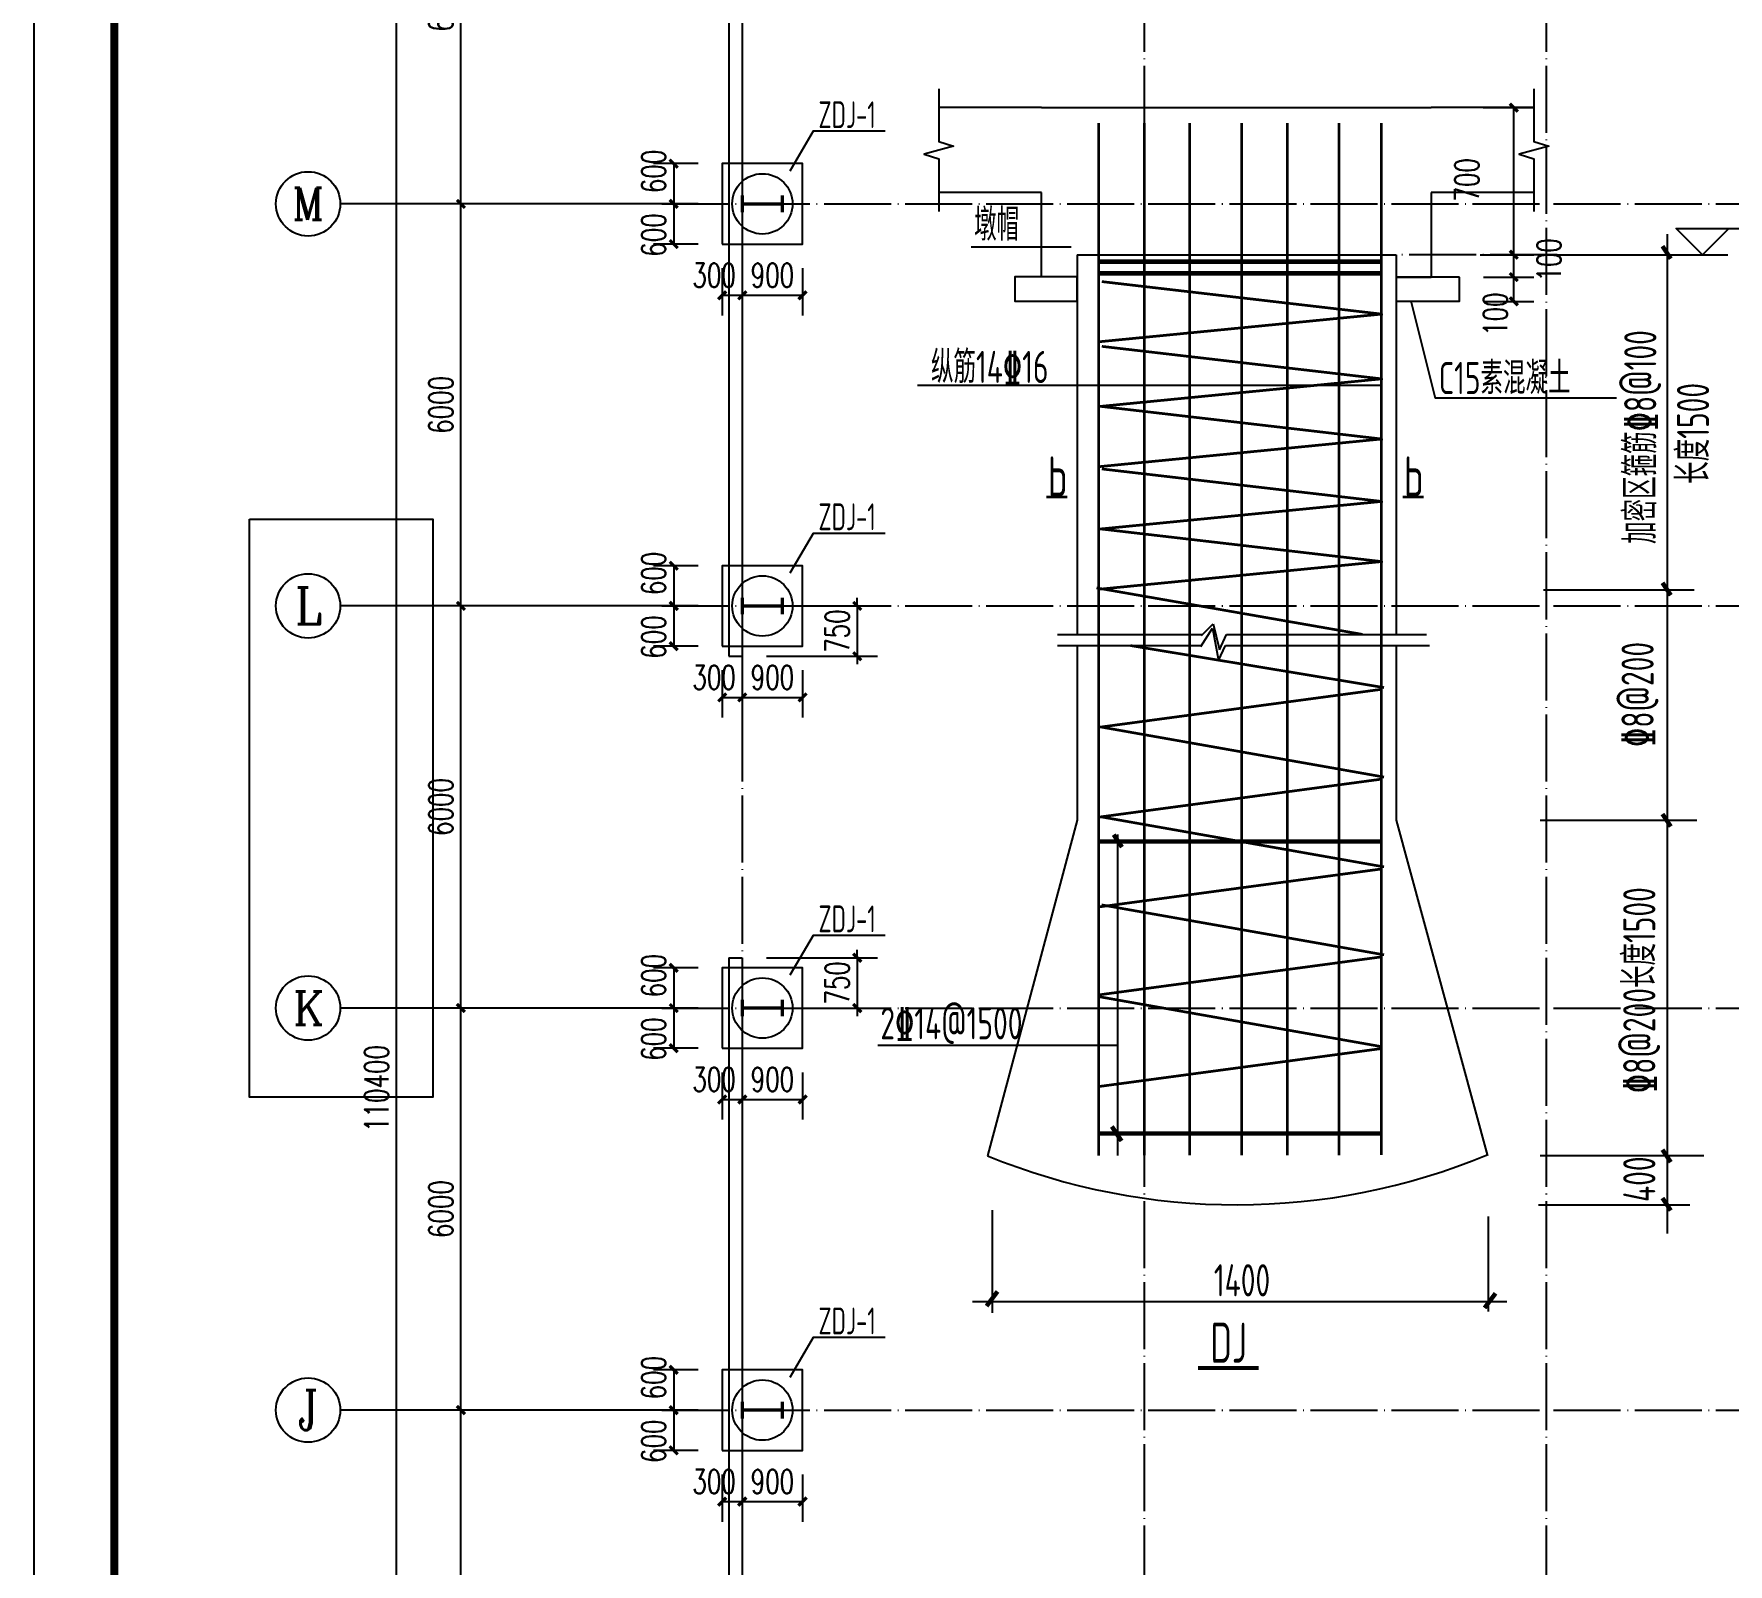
# Model space of a CAD drawing. Extents: x 14207793 to 14719554, y -1675802 to -1228715.
# Drawn here: x 14207793 to 14233080, y -1393513 to -1370679 of the extents above; entities that cross this region are included whole.
import ezdxf
from ezdxf.enums import TextEntityAlignment as Align

# ---------------------------------------------------------------- set-up
doc = ezdxf.new("R2010")
doc.units = 0
doc.header["$LTSCALE"] = 500
doc.header["$MEASUREMENT"] = 0
doc.linetypes.add('DOTE', pattern=[2.42, 2, -0.2, 0.02, -0.2])
doc.linetypes.add('HIDDEN', pattern=[0.375, 0.25, -0.125])
doc.layers.get('0').update_dxf_attribs({"linetype": 'CONTINUOUS'})
doc.layers.get('DEFPOINTS').update_dxf_attribs({"color": 140, "linetype": 'CONTINUOUS'})
for name, color, linetype in [('AXIS', 3, 'CONTINUOUS'), ('AXIS_TEXT', 7, 'CONTINUOUS'), ('DIM1', 3, 'CONTINUOUS'), ('DOTE', 8, 'DOTE'), ('PUB_TEXT', 6, 'CONTINUOUS'), ('PUB_TITLE', 4, 'CONTINUOUS'), ('SYMB', 7, 'CONTINUOUS'), ('TEXT', 7, 'CONTINUOUS'), ('THIN', 7, 'CONTINUOUS'), ('WALL', 3, 'CONTINUOUS'), ('WM', 5, 'CONTINUOUS'), ('水平标注', 2, 'CONTINUOUS')]:
    doc.layers.add(name, color=color, linetype=linetype)
doc.styles.add('_TCH_AXIS', font='COMPLEX', dxfattribs={"bigfont": 'GBCBIG'})
doc.styles.add('_TCH_DIM_T3', font='SIMPLEX', dxfattribs={"width": 0.705882, "bigfont": 'GBCBIG'})
doc.styles.add('COMPLEX', font='COMPLEX')
doc.styles.add('TSSD_Norm', font='tssdeng.shx', dxfattribs={"width": 0.7, "bigfont": 'hztxt.shx'})
doc.styles.add('TSSD_REIN', font='Tssdeng.shx', dxfattribs={"width": 0.65, "bigfont": 'hztxt.shx'})
doc.dimstyles.new('_TCH_ARCH&&120', dxfattribs={"dimtxt": 357, "dimasz": 120, "dimexe": 300, "dimexo": 360, "dimgap": 120, "dimtad": 1, "dimdec": 0, "dimzin": 0, "dimdsep": 46, "dimtxsty": '_TCH_DIM_T3', "dimblk": 'ARCHTICK', "dimcen": 0.09, "dimclrt": 7, "dimazin": 2, "dimtfac": 1, "dimtdec": 0, "dimtix": 1, "dimtmove": 2, "dimatfit": 3, "dimfxl": 0, "dimtolj": 1, "dimtzin": 0, "dimarcsym": 0})

# ---------------------------------------------------------------- blocks, each defined once
blk = doc.blocks.new('_ArchTick')
at = {"color": 0, "linetype": 'ByBlock', "const_width": 0.4}
blk.add_lwpolyline([(-0.5, -0.5), (0.5, 0.5)], dxfattribs=at)
blk = doc.blocks.new('*D108')
at = {"layer": 'AXIS', "color": 0, "lineweight": -2}
for p, q in [((14216806, -1391215), (14213866, -1391215)), ((14214166, -1397215), (14214166, -1391215)), ((14216806, -1397215), (14213866, -1397215))]:
    blk.add_line(p, q, dxfattribs=at)
at = {"layer": 'DEFPOINTS', "color": 0}
for p in [(14214166, -1391215), (14217166, -1391215), (14217166, -1397215)]:
    blk.add_point(p, dxfattribs=at)
at = {"layer": 'AXIS', "color": 0, "lineweight": -2, "xscale": 120, "yscale": 120, "zscale": 120}
for p, rotation in [((14214166, -1391215), 90), ((14214166, -1397215), 270)]:
    blk.add_blockref('_ArchTick', p, dxfattribs=dict(at, rotation=rotation))
at = {"layer": 'AXIS', "color": 7, "insert": (14213868, -1394215), "char_height": 357, "attachment_point": 5, "rotation": 90, "style": '_TCH_DIM_T3'}
blk.add_mtext('\\A1;6000', dxfattribs=at)
blk = doc.blocks.new('*D109')
at = {"layer": 'AXIS', "color": 0, "lineweight": -2}
for p, q in [((14216806, -1385215), (14213866, -1385215)), ((14214166, -1391215), (14214166, -1385215)), ((14216806, -1391215), (14213866, -1391215))]:
    blk.add_line(p, q, dxfattribs=at)
at = {"layer": 'DEFPOINTS', "color": 0}
for p in [(14214166, -1385215), (14217166, -1385215), (14217166, -1391215)]:
    blk.add_point(p, dxfattribs=at)
at = {"layer": 'AXIS', "color": 0, "lineweight": -2, "xscale": 120, "yscale": 120, "zscale": 120}
for p, rotation in [((14214166, -1385215), 90), ((14214166, -1391215), 270)]:
    blk.add_blockref('_ArchTick', p, dxfattribs=dict(at, rotation=rotation))
at = {"layer": 'AXIS', "color": 7, "insert": (14213868, -1388215), "char_height": 357, "attachment_point": 5, "rotation": 90, "style": '_TCH_DIM_T3'}
blk.add_mtext('\\A1;6000', dxfattribs=at)
blk = doc.blocks.new('*D110')
at = {"layer": 'AXIS', "color": 0, "lineweight": -2}
for p, q in [((14216806, -1379215), (14213866, -1379215)), ((14214166, -1385215), (14214166, -1379215)), ((14216806, -1385215), (14213866, -1385215))]:
    blk.add_line(p, q, dxfattribs=at)
at = {"layer": 'DEFPOINTS', "color": 0}
for p in [(14214166, -1379215), (14217166, -1379215), (14217166, -1385215)]:
    blk.add_point(p, dxfattribs=at)
at = {"layer": 'AXIS', "color": 0, "lineweight": -2, "xscale": 120, "yscale": 120, "zscale": 120}
for p, rotation in [((14214166, -1379215), 90), ((14214166, -1385215), 270)]:
    blk.add_blockref('_ArchTick', p, dxfattribs=dict(at, rotation=rotation))
at = {"layer": 'AXIS', "color": 7, "insert": (14213868, -1382215), "char_height": 357, "attachment_point": 5, "rotation": 90, "style": '_TCH_DIM_T3'}
blk.add_mtext('\\A1;6000', dxfattribs=at)
blk = doc.blocks.new('*D111')
at = {"layer": 'AXIS', "color": 0, "lineweight": -2}
for p, q in [((14216806, -1373215), (14213866, -1373215)), ((14214166, -1379215), (14214166, -1373215)), ((14216806, -1379215), (14213866, -1379215))]:
    blk.add_line(p, q, dxfattribs=at)
at = {"layer": 'DEFPOINTS', "color": 0}
for p in [(14214166, -1373215), (14217166, -1373215), (14217166, -1379215)]:
    blk.add_point(p, dxfattribs=at)
at = {"layer": 'AXIS', "color": 0, "lineweight": -2, "xscale": 120, "yscale": 120, "zscale": 120}
for p, rotation in [((14214166, -1373215), 90), ((14214166, -1379215), 270)]:
    blk.add_blockref('_ArchTick', p, dxfattribs=dict(at, rotation=rotation))
at = {"layer": 'AXIS', "color": 7, "insert": (14213868, -1376215), "char_height": 357, "attachment_point": 5, "rotation": 90, "style": '_TCH_DIM_T3'}
blk.add_mtext('\\A1;6000', dxfattribs=at)
blk = doc.blocks.new('*D112')
at = {"layer": 'AXIS', "color": 0, "lineweight": -2}
for p, q in [((14216806, -1367215), (14213866, -1367215)), ((14214166, -1373215), (14214166, -1367215)), ((14216806, -1373215), (14213866, -1373215))]:
    blk.add_line(p, q, dxfattribs=at)
at = {"layer": 'DEFPOINTS', "color": 0}
for p in [(14214166, -1367215), (14217166, -1367215), (14217166, -1373215)]:
    blk.add_point(p, dxfattribs=at)
at = {"layer": 'AXIS', "color": 0, "lineweight": -2, "xscale": 120, "yscale": 120, "zscale": 120}
for p, rotation in [((14214166, -1367215), 90), ((14214166, -1373215), 270)]:
    blk.add_blockref('_ArchTick', p, dxfattribs=dict(at, rotation=rotation))
at = {"layer": 'AXIS', "color": 7, "insert": (14213868, -1370215), "char_height": 357, "attachment_point": 5, "rotation": 90, "style": '_TCH_DIM_T3'}
blk.add_mtext('\\A1;6000', dxfattribs=at)
blk = doc.blocks.new('*D119')
at = {"layer": 'AXIS', "color": 0, "lineweight": -2}
for p, q in [((14216806, -1331215), (14212906, -1331215)), ((14213206, -1441615), (14213206, -1331215)), ((14216806, -1441615), (14212906, -1441615))]:
    blk.add_line(p, q, dxfattribs=at)
at = {"layer": 'DEFPOINTS', "color": 0}
for p in [(14213206, -1331215), (14217166, -1331215), (14217166, -1441615)]:
    blk.add_point(p, dxfattribs=at)
at = {"layer": 'AXIS', "color": 0, "lineweight": -2, "xscale": 120, "yscale": 120, "zscale": 120}
for p, rotation in [((14213206, -1331215), 90), ((14213206, -1441615), 270)]:
    blk.add_blockref('_ArchTick', p, dxfattribs=dict(at, rotation=rotation))
at = {"layer": 'AXIS', "color": 7, "insert": (14212908, -1386415), "char_height": 357, "attachment_point": 5, "rotation": 90, "style": '_TCH_DIM_T3'}
blk.add_mtext('\\A1;110400', dxfattribs=at)
blk = doc.blocks.new('_AXISO')
blk.add_circle((0, 0), 0.5)
at = {"layer": 'AXIS_TEXT', "style": 'COMPLEX', "width": 1.041667}
blk.add_attdef('A', text='', height=0.56, dxfattribs=at).set_placement((-0.25, -0.28), (0.25, -0.28), align=Align.FIT)
blk = doc.blocks.new('A$C3FC647B0')
at = {"color": 6, "const_width": 50}
for points in [[(0, 125), (0, -125)], [(0, 0), (600, 0)], [(600, 125), (600, -125)]]:
    blk.add_lwpolyline(points, dxfattribs=at)
blk = doc.blocks.new('*D1472')
at = {"layer": 'AXIS', "color": 0, "lineweight": -2}
for p, q in [((14229429, -1373974), (14230181, -1373974)), ((14229881, -1374308), (14229881, -1373974)), ((14229429, -1374308), (14230181, -1374308))]:
    blk.add_line(p, q, dxfattribs=at)
at = {"layer": 'DEFPOINTS', "color": 0}
for p in [(14229069, -1373974), (14229881, -1373974), (14229069, -1374308)]:
    blk.add_point(p, dxfattribs=at)
at = {"layer": 'AXIS', "color": 0, "lineweight": -2, "xscale": 120, "yscale": 120, "zscale": 120}
for p, rotation in [((14229881, -1373974), 90), ((14229881, -1374308), 270)]:
    blk.add_blockref('_ArchTick', p, dxfattribs=dict(at, rotation=rotation))
at = {"layer": 'AXIS', "color": 7, "insert": (14230407, -1374051), "char_height": 357, "attachment_point": 5, "rotation": 90, "style": '_TCH_DIM_T3'}
blk.add_mtext('\\A1;100', dxfattribs=at)
blk = doc.blocks.new('*D1473')
at = {"layer": 'AXIS', "color": 0, "lineweight": -2}
for p, q in [((14229425, -1371779), (14230181, -1371779)), ((14229881, -1373974), (14229881, -1371779)), ((14229379, -1373974), (14230181, -1373974))]:
    blk.add_line(p, q, dxfattribs=at)
at = {"layer": 'DEFPOINTS', "color": 0}
for p in [(14229065, -1371779), (14229881, -1371779), (14229019, -1373974)]:
    blk.add_point(p, dxfattribs=at)
at = {"layer": 'AXIS', "color": 0, "lineweight": -2, "xscale": 120, "yscale": 120, "zscale": 120}
for p, rotation in [((14229881, -1371779), 90), ((14229881, -1373974), 270)]:
    blk.add_blockref('_ArchTick', p, dxfattribs=dict(at, rotation=rotation))
at = {"layer": 'AXIS', "color": 7, "insert": (14229182, -1372857), "char_height": 357, "attachment_point": 5, "rotation": 90, "style": '_TCH_DIM_T3'}
blk.add_mtext('\\A1;700', dxfattribs=at)
blk = doc.blocks.new('*D1474')
at = {"layer": 'AXIS', "color": 0, "lineweight": -2}
for p, q in [((14229429, -1374308), (14230181, -1374308)), ((14229881, -1374670), (14229881, -1374308)), ((14229429, -1374670), (14230181, -1374670))]:
    blk.add_line(p, q, dxfattribs=at)
at = {"layer": 'DEFPOINTS', "color": 0}
for p in [(14229069, -1374308), (14229881, -1374308), (14229069, -1374670)]:
    blk.add_point(p, dxfattribs=at)
at = {"layer": 'AXIS', "color": 0, "lineweight": -2, "xscale": 120, "yscale": 120, "zscale": 120}
for p, rotation in [((14229881, -1374308), 90), ((14229881, -1374670), 270)]:
    blk.add_blockref('_ArchTick', p, dxfattribs=dict(at, rotation=rotation))
at = {"layer": 'AXIS', "color": 7, "insert": (14229606, -1374861), "char_height": 357, "attachment_point": 5, "rotation": 90, "style": '_TCH_DIM_T3'}
blk.add_mtext('\\A1;100', dxfattribs=at)
blk = doc.blocks.new('*D1513')
at = {"layer": 'AXIS', "color": 0, "lineweight": -2}
for p, q in [((14217706, -1372615), (14217042, -1372615)), ((14217342, -1372615), (14217342, -1373215)), ((14217706, -1373215), (14217042, -1373215))]:
    blk.add_line(p, q, dxfattribs=at)
at = {"layer": 'DEFPOINTS', "color": 0}
for p in [(14218066, -1372615), (14217342, -1373215), (14218066, -1373215)]:
    blk.add_point(p, dxfattribs=at)
at = {"layer": 'AXIS', "color": 0, "lineweight": -2, "xscale": 120, "yscale": 120, "zscale": 120}
for p, rotation in [((14217342, -1372615), 90), ((14217342, -1373215), 270)]:
    blk.add_blockref('_ArchTick', p, dxfattribs=dict(at, rotation=rotation))
at = {"layer": 'AXIS', "color": 7, "insert": (14217043, -1372731), "char_height": 357, "attachment_point": 5, "rotation": 90, "style": '_TCH_DIM_T3'}
blk.add_mtext('\\A1;600', dxfattribs=at)
blk = doc.blocks.new('*D1514')
at = {"layer": 'AXIS', "color": 0, "lineweight": -2}
for p, q in [((14217706, -1373215), (14217042, -1373215)), ((14217342, -1373215), (14217342, -1373815)), ((14217706, -1373815), (14217042, -1373815))]:
    blk.add_line(p, q, dxfattribs=at)
at = {"layer": 'DEFPOINTS', "color": 0}
for p in [(14218066, -1373215), (14217342, -1373815), (14218066, -1373815)]:
    blk.add_point(p, dxfattribs=at)
at = {"layer": 'AXIS', "color": 0, "lineweight": -2, "xscale": 120, "yscale": 120, "zscale": 120}
for p, rotation in [((14217342, -1373215), 90), ((14217342, -1373815), 270)]:
    blk.add_blockref('_ArchTick', p, dxfattribs=dict(at, rotation=rotation))
at = {"layer": 'AXIS', "color": 7, "insert": (14217043, -1373679), "char_height": 357, "attachment_point": 5, "rotation": 90, "style": '_TCH_DIM_T3'}
blk.add_mtext('\\A1;600', dxfattribs=at)
blk = doc.blocks.new('*D1515')
at = {"layer": 'AXIS', "color": 0, "lineweight": -2}
for p, q in [((14218066, -1374175), (14218066, -1374880)), ((14218366, -1374175), (14218366, -1374880)), ((14218066, -1374580), (14218366, -1374580))]:
    blk.add_line(p, q, dxfattribs=at)
at = {"layer": 'DEFPOINTS', "color": 0}
for p in [(14218066, -1373815), (14218366, -1373815), (14218366, -1374580)]:
    blk.add_point(p, dxfattribs=at)
at = {"layer": 'AXIS', "color": 0, "lineweight": -2, "xscale": 120, "yscale": 120, "zscale": 120, "rotation": 180}
blk.add_blockref('_ArchTick', (14218066, -1374580), dxfattribs=at)
at = {"layer": 'AXIS', "color": 0, "lineweight": -2, "xscale": 120, "yscale": 120, "zscale": 120}
blk.add_blockref('_ArchTick', (14218366, -1374580), dxfattribs=at)
at = {"layer": 'AXIS', "color": 7, "insert": (14217945, -1374281), "char_height": 357, "attachment_point": 5, "style": '_TCH_DIM_T3'}
blk.add_mtext('\\A1;300', dxfattribs=at)
blk = doc.blocks.new('*D1516')
at = {"layer": 'AXIS', "color": 0, "lineweight": -2}
for p, q in [((14218366, -1374175), (14218366, -1374880)), ((14219266, -1374175), (14219266, -1374880)), ((14218366, -1374580), (14219266, -1374580))]:
    blk.add_line(p, q, dxfattribs=at)
at = {"layer": 'DEFPOINTS', "color": 0}
for p in [(14218366, -1373815), (14219266, -1373815), (14219266, -1374580)]:
    blk.add_point(p, dxfattribs=at)
at = {"layer": 'AXIS', "color": 0, "lineweight": -2, "xscale": 120, "yscale": 120, "zscale": 120, "rotation": 180}
blk.add_blockref('_ArchTick', (14218366, -1374580), dxfattribs=at)
at = {"layer": 'AXIS', "color": 0, "lineweight": -2, "xscale": 120, "yscale": 120, "zscale": 120}
blk.add_blockref('_ArchTick', (14219266, -1374580), dxfattribs=at)
at = {"layer": 'AXIS', "color": 7, "insert": (14218816, -1374281), "char_height": 357, "attachment_point": 5, "style": '_TCH_DIM_T3'}
blk.add_mtext('\\A1;900', dxfattribs=at)
blk = doc.blocks.new('*D1517')
at = {"layer": 'AXIS', "color": 0, "lineweight": -2}
for p, q in [((14217706, -1378615), (14217042, -1378615)), ((14217342, -1378615), (14217342, -1379215)), ((14217706, -1379215), (14217042, -1379215))]:
    blk.add_line(p, q, dxfattribs=at)
at = {"layer": 'DEFPOINTS', "color": 0}
for p in [(14218066, -1378615), (14217342, -1379215), (14218066, -1379215)]:
    blk.add_point(p, dxfattribs=at)
at = {"layer": 'AXIS', "color": 0, "lineweight": -2, "xscale": 120, "yscale": 120, "zscale": 120}
for p, rotation in [((14217342, -1378615), 90), ((14217342, -1379215), 270)]:
    blk.add_blockref('_ArchTick', p, dxfattribs=dict(at, rotation=rotation))
at = {"layer": 'AXIS', "color": 7, "insert": (14217043, -1378731), "char_height": 357, "attachment_point": 5, "rotation": 90, "style": '_TCH_DIM_T3'}
blk.add_mtext('\\A1;600', dxfattribs=at)
blk = doc.blocks.new('*D1518')
at = {"layer": 'AXIS', "color": 0, "lineweight": -2}
for p, q in [((14217706, -1379215), (14217042, -1379215)), ((14217342, -1379215), (14217342, -1379815)), ((14217706, -1379815), (14217042, -1379815))]:
    blk.add_line(p, q, dxfattribs=at)
at = {"layer": 'DEFPOINTS', "color": 0}
for p in [(14218066, -1379215), (14217342, -1379815), (14218066, -1379815)]:
    blk.add_point(p, dxfattribs=at)
at = {"layer": 'AXIS', "color": 0, "lineweight": -2, "xscale": 120, "yscale": 120, "zscale": 120}
for p, rotation in [((14217342, -1379215), 90), ((14217342, -1379815), 270)]:
    blk.add_blockref('_ArchTick', p, dxfattribs=dict(at, rotation=rotation))
at = {"layer": 'AXIS', "color": 7, "insert": (14217043, -1379679), "char_height": 357, "attachment_point": 5, "rotation": 90, "style": '_TCH_DIM_T3'}
blk.add_mtext('\\A1;600', dxfattribs=at)
blk = doc.blocks.new('*D1519')
at = {"layer": 'AXIS', "color": 0, "lineweight": -2}
for p, q in [((14218066, -1380175), (14218066, -1380880)), ((14218366, -1380175), (14218366, -1380880)), ((14218066, -1380580), (14218366, -1380580))]:
    blk.add_line(p, q, dxfattribs=at)
at = {"layer": 'DEFPOINTS', "color": 0}
for p in [(14218066, -1379815), (14218366, -1379815), (14218366, -1380580)]:
    blk.add_point(p, dxfattribs=at)
at = {"layer": 'AXIS', "color": 0, "lineweight": -2, "xscale": 120, "yscale": 120, "zscale": 120, "rotation": 180}
blk.add_blockref('_ArchTick', (14218066, -1380580), dxfattribs=at)
at = {"layer": 'AXIS', "color": 0, "lineweight": -2, "xscale": 120, "yscale": 120, "zscale": 120}
blk.add_blockref('_ArchTick', (14218366, -1380580), dxfattribs=at)
at = {"layer": 'AXIS', "color": 7, "insert": (14217945, -1380281), "char_height": 357, "attachment_point": 5, "style": '_TCH_DIM_T3'}
blk.add_mtext('\\A1;300', dxfattribs=at)
blk = doc.blocks.new('*D1520')
at = {"layer": 'AXIS', "color": 0, "lineweight": -2}
for p, q in [((14218366, -1380175), (14218366, -1380880)), ((14219266, -1380175), (14219266, -1380880)), ((14218366, -1380580), (14219266, -1380580))]:
    blk.add_line(p, q, dxfattribs=at)
at = {"layer": 'DEFPOINTS', "color": 0}
for p in [(14218366, -1379815), (14219266, -1379815), (14219266, -1380580)]:
    blk.add_point(p, dxfattribs=at)
at = {"layer": 'AXIS', "color": 0, "lineweight": -2, "xscale": 120, "yscale": 120, "zscale": 120, "rotation": 180}
blk.add_blockref('_ArchTick', (14218366, -1380580), dxfattribs=at)
at = {"layer": 'AXIS', "color": 0, "lineweight": -2, "xscale": 120, "yscale": 120, "zscale": 120}
blk.add_blockref('_ArchTick', (14219266, -1380580), dxfattribs=at)
at = {"layer": 'AXIS', "color": 7, "insert": (14218816, -1380281), "char_height": 357, "attachment_point": 5, "style": '_TCH_DIM_T3'}
blk.add_mtext('\\A1;900', dxfattribs=at)
blk = doc.blocks.new('*D1521')
at = {"layer": 'AXIS', "color": 0, "lineweight": -2}
for p, q in [((14217706, -1384615), (14217042, -1384615)), ((14217342, -1384615), (14217342, -1385215)), ((14217706, -1385215), (14217042, -1385215))]:
    blk.add_line(p, q, dxfattribs=at)
at = {"layer": 'DEFPOINTS', "color": 0}
for p in [(14218066, -1384615), (14217342, -1385215), (14218066, -1385215)]:
    blk.add_point(p, dxfattribs=at)
at = {"layer": 'AXIS', "color": 0, "lineweight": -2, "xscale": 120, "yscale": 120, "zscale": 120}
for p, rotation in [((14217342, -1384615), 90), ((14217342, -1385215), 270)]:
    blk.add_blockref('_ArchTick', p, dxfattribs=dict(at, rotation=rotation))
at = {"layer": 'AXIS', "color": 7, "insert": (14217043, -1384731), "char_height": 357, "attachment_point": 5, "rotation": 90, "style": '_TCH_DIM_T3'}
blk.add_mtext('\\A1;600', dxfattribs=at)
blk = doc.blocks.new('*D1522')
at = {"layer": 'AXIS', "color": 0, "lineweight": -2}
for p, q in [((14217706, -1385215), (14217042, -1385215)), ((14217342, -1385215), (14217342, -1385815)), ((14217706, -1385815), (14217042, -1385815))]:
    blk.add_line(p, q, dxfattribs=at)
at = {"layer": 'DEFPOINTS', "color": 0}
for p in [(14218066, -1385215), (14217342, -1385815), (14218066, -1385815)]:
    blk.add_point(p, dxfattribs=at)
at = {"layer": 'AXIS', "color": 0, "lineweight": -2, "xscale": 120, "yscale": 120, "zscale": 120}
for p, rotation in [((14217342, -1385215), 90), ((14217342, -1385815), 270)]:
    blk.add_blockref('_ArchTick', p, dxfattribs=dict(at, rotation=rotation))
at = {"layer": 'AXIS', "color": 7, "insert": (14217043, -1385679), "char_height": 357, "attachment_point": 5, "rotation": 90, "style": '_TCH_DIM_T3'}
blk.add_mtext('\\A1;600', dxfattribs=at)
blk = doc.blocks.new('*D1523')
at = {"layer": 'AXIS', "color": 0, "lineweight": -2}
for p, q in [((14218066, -1386175), (14218066, -1386880)), ((14218366, -1386175), (14218366, -1386880)), ((14218066, -1386580), (14218366, -1386580))]:
    blk.add_line(p, q, dxfattribs=at)
at = {"layer": 'DEFPOINTS', "color": 0}
for p in [(14218066, -1385815), (14218366, -1385815), (14218366, -1386580)]:
    blk.add_point(p, dxfattribs=at)
at = {"layer": 'AXIS', "color": 0, "lineweight": -2, "xscale": 120, "yscale": 120, "zscale": 120, "rotation": 180}
blk.add_blockref('_ArchTick', (14218066, -1386580), dxfattribs=at)
at = {"layer": 'AXIS', "color": 0, "lineweight": -2, "xscale": 120, "yscale": 120, "zscale": 120}
blk.add_blockref('_ArchTick', (14218366, -1386580), dxfattribs=at)
at = {"layer": 'AXIS', "color": 7, "insert": (14217945, -1386281), "char_height": 357, "attachment_point": 5, "style": '_TCH_DIM_T3'}
blk.add_mtext('\\A1;300', dxfattribs=at)
blk = doc.blocks.new('*D1524')
at = {"layer": 'AXIS', "color": 0, "lineweight": -2}
for p, q in [((14218366, -1386175), (14218366, -1386880)), ((14219266, -1386175), (14219266, -1386880)), ((14218366, -1386580), (14219266, -1386580))]:
    blk.add_line(p, q, dxfattribs=at)
at = {"layer": 'DEFPOINTS', "color": 0}
for p in [(14218366, -1385815), (14219266, -1385815), (14219266, -1386580)]:
    blk.add_point(p, dxfattribs=at)
at = {"layer": 'AXIS', "color": 0, "lineweight": -2, "xscale": 120, "yscale": 120, "zscale": 120, "rotation": 180}
blk.add_blockref('_ArchTick', (14218366, -1386580), dxfattribs=at)
at = {"layer": 'AXIS', "color": 0, "lineweight": -2, "xscale": 120, "yscale": 120, "zscale": 120}
blk.add_blockref('_ArchTick', (14219266, -1386580), dxfattribs=at)
at = {"layer": 'AXIS', "color": 7, "insert": (14218816, -1386281), "char_height": 357, "attachment_point": 5, "style": '_TCH_DIM_T3'}
blk.add_mtext('\\A1;900', dxfattribs=at)
blk = doc.blocks.new('*D1525')
at = {"layer": 'AXIS', "color": 0, "lineweight": -2}
for p, q in [((14217706, -1390615), (14217042, -1390615)), ((14217342, -1390615), (14217342, -1391215)), ((14217706, -1391215), (14217042, -1391215))]:
    blk.add_line(p, q, dxfattribs=at)
at = {"layer": 'DEFPOINTS', "color": 0}
for p in [(14218066, -1390615), (14217342, -1391215), (14218066, -1391215)]:
    blk.add_point(p, dxfattribs=at)
at = {"layer": 'AXIS', "color": 0, "lineweight": -2, "xscale": 120, "yscale": 120, "zscale": 120}
for p, rotation in [((14217342, -1390615), 90), ((14217342, -1391215), 270)]:
    blk.add_blockref('_ArchTick', p, dxfattribs=dict(at, rotation=rotation))
at = {"layer": 'AXIS', "color": 7, "insert": (14217043, -1390731), "char_height": 357, "attachment_point": 5, "rotation": 90, "style": '_TCH_DIM_T3'}
blk.add_mtext('\\A1;600', dxfattribs=at)
blk = doc.blocks.new('*D1526')
at = {"layer": 'AXIS', "color": 0, "lineweight": -2}
for p, q in [((14217706, -1391215), (14217042, -1391215)), ((14217342, -1391215), (14217342, -1391815)), ((14217706, -1391815), (14217042, -1391815))]:
    blk.add_line(p, q, dxfattribs=at)
at = {"layer": 'DEFPOINTS', "color": 0}
for p in [(14218066, -1391215), (14217342, -1391815), (14218066, -1391815)]:
    blk.add_point(p, dxfattribs=at)
at = {"layer": 'AXIS', "color": 0, "lineweight": -2, "xscale": 120, "yscale": 120, "zscale": 120}
for p, rotation in [((14217342, -1391215), 90), ((14217342, -1391815), 270)]:
    blk.add_blockref('_ArchTick', p, dxfattribs=dict(at, rotation=rotation))
at = {"layer": 'AXIS', "color": 7, "insert": (14217043, -1391679), "char_height": 357, "attachment_point": 5, "rotation": 90, "style": '_TCH_DIM_T3'}
blk.add_mtext('\\A1;600', dxfattribs=at)
blk = doc.blocks.new('*D1527')
at = {"layer": 'AXIS', "color": 0, "lineweight": -2}
for p, q in [((14218066, -1392175), (14218066, -1392880)), ((14218366, -1392175), (14218366, -1392880)), ((14218066, -1392580), (14218366, -1392580))]:
    blk.add_line(p, q, dxfattribs=at)
at = {"layer": 'DEFPOINTS', "color": 0}
for p in [(14218066, -1391815), (14218366, -1391815), (14218366, -1392580)]:
    blk.add_point(p, dxfattribs=at)
at = {"layer": 'AXIS', "color": 0, "lineweight": -2, "xscale": 120, "yscale": 120, "zscale": 120, "rotation": 180}
blk.add_blockref('_ArchTick', (14218066, -1392580), dxfattribs=at)
at = {"layer": 'AXIS', "color": 0, "lineweight": -2, "xscale": 120, "yscale": 120, "zscale": 120}
blk.add_blockref('_ArchTick', (14218366, -1392580), dxfattribs=at)
at = {"layer": 'AXIS', "color": 7, "insert": (14217945, -1392281), "char_height": 357, "attachment_point": 5, "style": '_TCH_DIM_T3'}
blk.add_mtext('\\A1;300', dxfattribs=at)
blk = doc.blocks.new('*D1528')
at = {"layer": 'AXIS', "color": 0, "lineweight": -2}
for p, q in [((14218366, -1392175), (14218366, -1392880)), ((14219266, -1392175), (14219266, -1392880)), ((14218366, -1392580), (14219266, -1392580))]:
    blk.add_line(p, q, dxfattribs=at)
at = {"layer": 'DEFPOINTS', "color": 0}
for p in [(14218366, -1391815), (14219266, -1391815), (14219266, -1392580)]:
    blk.add_point(p, dxfattribs=at)
at = {"layer": 'AXIS', "color": 0, "lineweight": -2, "xscale": 120, "yscale": 120, "zscale": 120, "rotation": 180}
blk.add_blockref('_ArchTick', (14218366, -1392580), dxfattribs=at)
at = {"layer": 'AXIS', "color": 0, "lineweight": -2, "xscale": 120, "yscale": 120, "zscale": 120}
blk.add_blockref('_ArchTick', (14219266, -1392580), dxfattribs=at)
at = {"layer": 'AXIS', "color": 7, "insert": (14218816, -1392281), "char_height": 357, "attachment_point": 5, "style": '_TCH_DIM_T3'}
blk.add_mtext('\\A1;900', dxfattribs=at)
blk = doc.blocks.new('*D1671')
at = {"layer": 'AXIS', "color": 0, "lineweight": -2}
for p, q in [((14218726, -1384465), (14220382, -1384465)), ((14220082, -1384465), (14220082, -1384345)), ((14220082, -1384465), (14220082, -1385215)), ((14218726, -1385215), (14220382, -1385215)), ((14220082, -1385215), (14220082, -1385335))]:
    blk.add_line(p, q, dxfattribs=at)
at = {"layer": 'DEFPOINTS', "color": 0}
for p in [(14218366, -1384465), (14218366, -1385215), (14220082, -1385215)]:
    blk.add_point(p, dxfattribs=at)
at = {"layer": 'AXIS', "color": 0, "lineweight": -2, "xscale": 120, "yscale": 120, "zscale": 120}
for p, rotation in [((14220082, -1384465), 270), ((14220082, -1385215), 90)]:
    blk.add_blockref('_ArchTick', p, dxfattribs=dict(at, rotation=rotation))
at = {"layer": 'AXIS', "color": 7, "insert": (14219783, -1384840), "char_height": 357, "attachment_point": 5, "rotation": 90, "style": '_TCH_DIM_T3'}
blk.add_mtext('\\A1;750', dxfattribs=at)
blk = doc.blocks.new('*D1672')
at = {"layer": 'AXIS', "color": 0, "lineweight": -2}
for p, q in [((14220082, -1379215), (14220082, -1379095)), ((14218726, -1379215), (14220382, -1379215)), ((14220082, -1379215), (14220082, -1379965)), ((14218726, -1379965), (14220382, -1379965)), ((14220082, -1379965), (14220082, -1380085))]:
    blk.add_line(p, q, dxfattribs=at)
at = {"layer": 'DEFPOINTS', "color": 0}
for p in [(14218366, -1379215), (14218366, -1379965), (14220082, -1379965)]:
    blk.add_point(p, dxfattribs=at)
at = {"layer": 'AXIS', "color": 0, "lineweight": -2, "xscale": 120, "yscale": 120, "zscale": 120}
for p, rotation in [((14220082, -1379215), 270), ((14220082, -1379965), 90)]:
    blk.add_blockref('_ArchTick', p, dxfattribs=dict(at, rotation=rotation))
at = {"layer": 'AXIS', "color": 7, "insert": (14219783, -1379590), "char_height": 357, "attachment_point": 5, "rotation": 90, "style": '_TCH_DIM_T3'}
blk.add_mtext('\\A1;750', dxfattribs=at)

msp = doc.modelspace()

# ---------------------------------------------------------------- linework, layer by layer
at = {"color": 4}
for p in [(14228343.91, -1374661.65), (14231414.89, -1376116.94)]:
    msp.add_line(p, (14228705.29, -1376116.94), dxfattribs=at)
at = {"color": 11}
for points in [[(14218066.02, -1373814.89), (14219266.02, -1373814.89), (14219266.02, -1372614.89), (14218066.02, -1372614.89)], [(14218066.02, -1379814.89), (14219266.02, -1379814.89), (14219266.02, -1378614.89), (14218066.02, -1378614.89)], [(14218066.02, -1385814.89), (14219266.02, -1385814.89), (14219266.02, -1384614.89), (14218066.02, -1384614.89)], [(14218066.02, -1391814.89), (14219266.02, -1391814.89), (14219266.02, -1390614.89), (14218066.02, -1390614.89)]]:
    msp.add_lwpolyline(points, close=True, dxfattribs=at)
at = {"color": 6}
msp.add_lwpolyline([(14211010, -1377920), (14213747.5, -1377920), (14213747.5, -1386545), (14211010, -1386545)], close=True, dxfattribs=at)
at = {"color": 11}
for centre in [(14218666.02, -1373214.89), (14218666.02, -1379214.89), (14218666.02, -1385214.89), (14218666.02, -1391214.89)]:
    msp.add_circle(centre, 450, dxfattribs=at)
at = {"layer": 'AXIS'}
for p, q in [((14222834.03, -1371779.19), (14221299.9, -1371779.19)), ((14222834.03, -1371779.19), (14228648.1, -1371779.19)), ((14230182.24, -1371779.19), (14228648.1, -1371779.19)), ((14222834.03, -1373048.07), (14221299.9, -1373048.07)), ((14222834.03, -1374304.33), (14222834.03, -1373048.07)), ((14230182.24, -1373048.07), (14228648.1, -1373048.07)), ((14228648.1, -1373048.07), (14228648.1, -1374307.79)), ((14217166.02, -1373214.89), (14212366.02, -1373214.89)), ((14223363.85, -1374304.33), (14222834.03, -1374304.33)), ((14228126.78, -1374307.79), (14228648.1, -1374307.79)), ((14217166.02, -1379214.89), (14212366.02, -1379214.89)), ((14217166.02, -1385214.89), (14212366.02, -1385214.89)), ((14217166.02, -1391214.89), (14212366.02, -1391214.89))]:
    msp.add_line(p, q, dxfattribs=at)
for points in [[(14223363.85, -1374304.33), (14222432.25, -1374304.33), (14222432.25, -1374666.12), (14223363.85, -1374666.12)], [(14229068.56, -1374307.79), (14228126.78, -1374307.79), (14228126.78, -1374669.58), (14229068.56, -1374669.58)]]:
    msp.add_lwpolyline(points, close=True, dxfattribs=at)
at = {"layer": 'DIM1', "color": 4, "linetype": 'Continuous'}
for p, q in [((14223276.41, -1373860.38), (14221781.41, -1373860.38)), ((14232172.6, -1373665.13), (14232172.6, -1388580.76)), ((14223363.85, -1373974.45), (14228126.78, -1373974.45)), ((14223363.85, -1373974.45), (14223363.85, -1379639.89)), ((14228126.78, -1373974.45), (14228126.78, -1379639.89)), ((14230314.32, -1373974.45), (14233076.37, -1373974.45)), ((14227906.34, -1375925.38), (14220980.57, -1375925.38)), ((14230325.61, -1378974.45), (14232574.32, -1378974.45)), ((14223072.98, -1379639.89), (14225232.58, -1379639.89)), ((14225209.33, -1379818.44), (14225383.44, -1379545.02)), ((14225221.77, -1379656.87), (14225395.87, -1379481.46)), ((14225383.44, -1379545.02), (14225474.57, -1380029.71)), ((14225395.87, -1379481.46), (14225487.01, -1379868.15)), ((14225487.01, -1379868.15), (14225594.49, -1379639.89)), ((14225594.49, -1379639.89), (14228580.53, -1379639.89)), ((14223072.98, -1379806.7), (14225216.8, -1379806.7)), ((14223363.85, -1379806.7), (14223363.85, -1382413.05)), ((14225474.57, -1380029.71), (14225579.59, -1379806.7)), ((14225579.59, -1379806.7), (14228622.26, -1379806.7)), ((14228126.78, -1379806.7), (14228126.78, -1382413.05)), ((14223363.85, -1382413.05), (14222026.71, -1387419.31)), ((14228126.78, -1382413.05), (14229487.23, -1387419.31)), ((14230274.11, -1382413.05), (14232613.91, -1382413.05)), ((14223971.04, -1387416.04), (14223971.04, -1382623.26)), ((14223977.5, -1385775.38), (14220389.89, -1385775.38)), ((14230274.11, -1387413.05), (14232719.06, -1387413.05)), ((14222093.75, -1388232.48), (14222093.75, -1389763.26)), ((14230247.56, -1388150.77), (14232506.45, -1388150.77)), ((14229499.54, -1388324.23), (14229499.54, -1389744.69)), ((14221799.74, -1389592.05), (14229779.56, -1389592.05))]:
    msp.add_line(p, q, dxfattribs=at)
for points, const_width in [([(14223686.41, -1372010.76), (14223686.41, -1387416.52)], 40), ([(14224366.02, -1372010.76), (14224366.02, -1387415.38)], 40), ([(14225045.64, -1372010.76), (14225045.64, -1387414.24)], 40), ([(14225820.08, -1372010.76), (14225820.08, -1387412.94)], 40), ([(14226499.7, -1372010.76), (14226499.7, -1387411.79)], 40), ([(14227274.14, -1372010.76), (14227274.14, -1387410.49)], 40), ([(14227906.34, -1372010.76), (14227906.34, -1387409.43)], 40), ([(14232100.41, -1373846.45), (14232224.64, -1374032.67)], 66.67), ([(14223668.83, -1374077.06), (14227888.76, -1374077.06)], 66.67), ([(14223700.44, -1374250.8), (14227888.76, -1374250.8)], 66.67), ([(14223697.34, -1375272.45), (14227927.1, -1374858.31)], 40), ([(14223697.34, -1376238.79), (14227927.1, -1375824.65)], 40), ([(14223697.34, -1377136.11), (14227927.1, -1376721.96)], 40), ([(14222904.87, -1377589.77), (14223219.39, -1377589.77)], 40), ([(14223697.34, -1378067.94), (14227927.1, -1377653.79)], 40), ([(14228220.16, -1377589.77), (14228534.68, -1377589.77)], 40), ([(14223697.34, -1378965.26), (14227927.1, -1378551.11)], 40), ([(14232100.41, -1378869.5), (14232224.64, -1379055.72)], 66.67), ([(14223698.15, -1381024.65), (14227914.96, -1380458.09)], 40), ([(14223698.15, -1382364.93), (14227914.96, -1381798.37)], 40), ([(14232100.41, -1382319.72), (14232224.64, -1382505.94)], 66.67), ([(14223674.03, -1382730.96), (14227922.78, -1382730.96)], 66.67), ([(14223908.99, -1382627.24), (14224033.21, -1382813.46)], 66.67), ([(14223698.15, -1383705.2), (14227914.96, -1383138.64)], 40), ([(14223698.15, -1385017.23), (14227914.96, -1384450.67)], 40), ([(14223668.32, -1386388.9), (14227885.12, -1385822.34)], 40), ([(14223881.86, -1386982.56), (14224026.34, -1387199.13)], 66.67), ([(14223698.78, -1387086.27), (14227898.03, -1387086.27)], 66.67), ([(14232100.41, -1387328.83), (14232224.64, -1387515.04)], 66.67), ([(14232100.41, -1388050.04), (14232224.64, -1388236.26)], 66.67), ([(14222175.75, -1389444.21), (14222011.74, -1389662.74)], 66.67), ([(14229608.88, -1389471.53), (14229444.87, -1389690.06)], 66.67), ([(14225167.4, -1390587.43), (14226072.95, -1390587.43)], 60)]:
    msp.add_lwpolyline(points, dxfattribs=dict(at, const_width=const_width))
at = {"layer": 'DIM1', "color": 4, "linetype": 'HIDDEN', "const_width": 40}
for points in [[(14227892.56, -1374858.31), (14223731.88, -1374375.13)], [(14227892.56, -1375824.65), (14223731.88, -1375341.48)], [(14227892.56, -1376721.96), (14223731.88, -1376238.79)], [(14227892.56, -1377653.79), (14223731.88, -1377170.62)], [(14227892.56, -1378551.11), (14223731.88, -1378067.94)], [(14227624.75, -1379639.89), (14223653.25, -1378945.66)], [(14227944.79, -1380432.93), (14224162.35, -1379806.7)], [(14227944.79, -1381768.55), (14223727.99, -1381023.08)], [(14227944.79, -1383108.82), (14223727.99, -1382363.35)], [(14227944.79, -1384420.86), (14223727.99, -1383675.38)], [(14227914.96, -1385792.53), (14223698.15, -1385047.05)]]:
    msp.add_lwpolyline(points, dxfattribs=at)
at = {"layer": 'DIM1', "color": 4, "linetype": 'Continuous'}
msp.add_arc((14225740.05, -1378359.47), 9791.31, 247.712802, 292.47988, dxfattribs=at)
at = {"layer": 'DOTE'}
for p, q in [((14218366.02, -1330014.89), (14218366.02, -1442814.89)), ((14224366.02, -1330014.89), (14224366.02, -1442814.89)), ((14230366.02, -1330014.89), (14230366.02, -1442814.89)), ((14217166.02, -1373214.89), (14249566.02, -1373214.89)), ((14230529.32, -1373974.45), (14228121.41, -1373974.45)), ((14217166.02, -1379214.89), (14249566.02, -1379214.89)), ((14217166.02, -1385214.89), (14249566.02, -1385214.89)), ((14217166.02, -1391214.89), (14249566.02, -1391214.89))]:
    msp.add_line(p, q, dxfattribs=at)
at = {"layer": 'PUB_TEXT'}
for points in [[(14220499.66, -1372131.72), (14219423.93, -1372131.72), (14219076.43, -1372726.72)], [(14220499.66, -1378131.72), (14219423.93, -1378131.72), (14219076.43, -1378726.72)], [(14220499.66, -1384131.72), (14219423.93, -1384131.72), (14219076.43, -1384726.72)], [(14220499.66, -1390131.72), (14219423.93, -1390131.72), (14219076.43, -1390726.72)]]:
    msp.add_lwpolyline(points, dxfattribs=at)
at = {"layer": 'PUB_TITLE'}
msp.add_lwpolyline([(14258192.5, -1463372.5), (14258192.5, -1320692.5), (14207792.5, -1320692.5), (14207792.5, -1463372.5)], close=True, dxfattribs=at)
at = {"layer": 'PUB_TITLE', "const_width": 120}
msp.add_lwpolyline([(14256992.5, -1462172.5), (14256992.5, -1323692.5), (14208992.5, -1323692.5), (14208992.5, -1462172.5)], close=True, dxfattribs=at)
at = {"layer": 'SYMB'}
msp.add_lwpolyline([(14233090.12, -1373580.7), (14232696.37, -1373974.45), (14232302.62, -1373580.7), (14234527.47, -1373580.7)], dxfattribs=at)
at = {"layer": 'THIN'}
for points in [[(14221299.9, -1371499.19), (14221299.9, -1372283.63), (14221519.9, -1372353.63), (14221079.9, -1372473.63), (14221299.9, -1372543.63), (14221299.9, -1373328.07)], [(14230182.24, -1371499.19), (14230182.24, -1372283.63), (14230402.24, -1372353.63), (14229962.24, -1372473.63), (14230182.24, -1372543.63), (14230182.24, -1373328.07)]]:
    msp.add_lwpolyline(points, dxfattribs=at)
at = {"layer": 'WALL', "linetype": 'ByBlock', "ltscale": 1.5}
for p, q in [((14218166.02, -1348464.89), (14218166.02, -1379964.89)), ((14218366.02, -1348464.89), (14218366.02, -1379964.89)), ((14218166.02, -1379964.89), (14218366.02, -1379964.89)), ((14218166.02, -1384464.89), (14218366.02, -1384464.89)), ((14218166.02, -1384464.89), (14218166.02, -1415964.89)), ((14218366.02, -1384464.89), (14218366.02, -1415964.89))]:
    msp.add_line(p, q, dxfattribs=at)

# ---------------------------------------------------------------- block references
at = {"color": 6}
for p in [(14218366.02, -1373214.89), (14218366.02, -1379214.89), (14218366.02, -1385214.89), (14218366.02, -1391214.89)]:
    msp.add_blockref('A$C3FC647B0', p, dxfattribs=at)
at = {"layer": 'AXIS'}
ref = msp.add_blockref('_AXISO', (14211886.02, -1373214.89), dxfattribs=dict(at, xscale=960, yscale=960, zscale=960))
ref.add_attrib('A', 'M', dxfattribs={"layer": 'AXIS_TEXT', "height": 475.18, "style": '_TCH_AXIS'}).set_placement((14211648.44, -1373452.48), (14212123.61, -1373452.48), align=Align.FIT)
ref = msp.add_blockref('_AXISO', (14211886.02, -1379214.89), dxfattribs=dict(at, xscale=960, yscale=960, zscale=960))
ref.add_attrib('A', 'L', dxfattribs={"layer": 'AXIS_TEXT', "height": 546.83, "style": '_TCH_AXIS'}).set_placement((14211690.73, -1379488.3), (14212081.32, -1379488.3), align=Align.FIT)
ref = msp.add_blockref('_AXISO', (14211886.02, -1385214.89), dxfattribs=dict(at, xscale=960, yscale=960, zscale=960))
ref.add_attrib('A', 'K', dxfattribs={"layer": 'AXIS_TEXT', "height": 498.31, "style": '_TCH_AXIS'}).set_placement((14211660.6, -1385464.04), (14212111.45, -1385464.04), align=Align.FIT)
ref = msp.add_blockref('_AXISO', (14211886.02, -1391214.89), dxfattribs=dict(at, xscale=960, yscale=960, zscale=960))
ref.add_attrib('A', 'J', dxfattribs={"layer": 'AXIS_TEXT', "height": 595.28, "style": '_TCH_AXIS'}).set_placement((14211730.12, -1391512.53), (14212041.93, -1391512.53), align=Align.FIT)

# ---------------------------------------------------------------- texts
at = {"layer": 'PUB_TEXT', "style": 'TSSD_REIN', "width": 0.65}
for p in [(14219930.01, -1371884.38), (14219930.01, -1377884.38), (14219930.01, -1383884.38), (14219930.01, -1389884.38)]:
    msp.add_text('ZDJ-1', height=400, dxfattribs=at).set_placement(p, align=Align.MIDDLE)
at = {"layer": 'TEXT', "style": 'TSSD_Norm', "width": 0.7}
for s, height, p in [('墩帽', 480, (14222161.95, -1373525.31)), ('纵筋14%%13216', 480, (14222059.45, -1375648.53)), ('b', 600, (14223072.32, -1377284.21)), ('b', 600, (14228387.61, -1377284.21)), ('2%%13214@1500', 480, (14221487.13, -1385442.81)), ('1400', 480, (14225824.89, -1389277.37))]:
    msp.add_text(s, height=height, dxfattribs=at).set_placement(p, align=Align.MIDDLE_CENTER)
msp.add_text('C15素混凝土', height=480, dxfattribs=at).set_placement((14228761.02, -1376054.54))
at = {"layer": 'WM', "color": 4, "linetype": 'ByBlock', "style": 'TSSD_REIN', "width": 0.65}
msp.add_text('DJ', height=600, dxfattribs=at).set_placement((14225627.05, -1390207.63), align=Align.MIDDLE_CENTER)
at = {"layer": '水平标注', "style": 'TSSD_REIN', "width": 0.7}
for s, p in [('加密区箍筋%%1328@100', (14231769.28, -1376694.83)), ('长度1500', (14232556.78, -1376639.83)), ('%%1328@200', (14231729.28, -1380536.08)), ('%%1328@200长度1500', (14231754.28, -1384948.67)), ('400', (14231754.28, -1387769.31))]:
    msp.add_text(s, height=480, rotation=90, dxfattribs=at).set_placement(p, align=Align.MIDDLE_CENTER)

# ---------------------------------------------------------------- dimensions: what is measured, and where the dimension line sits
at = {"layer": 'AXIS'}
for p1, p2, distance, picture, middle in [((14217166.02, -1441614.89), (14217166.02, -1331214.89), 3960, '*D119', (14212907.52, -1386414.89)), ((14217166.02, -1373214.89), (14217166.02, -1367214.89), 3000, '*D112', (14213867.52, -1370214.89)), ((14217166.02, -1379214.89), (14217166.02, -1373214.89), 3000, '*D111', (14213867.52, -1376214.89)), ((14217166.02, -1385214.89), (14217166.02, -1379214.89), 3000, '*D110', (14213867.52, -1382214.89)), ((14217166.02, -1391214.89), (14217166.02, -1385214.89), 3000, '*D109', (14213867.52, -1388214.89)), ((14217166.02, -1397214.89), (14217166.02, -1391214.89), 3000, '*D108', (14213867.52, -1394214.89))]:
    dim = msp.add_aligned_dim(p1=p1, p2=p2, distance=distance, dimstyle='_TCH_ARCH&&120', dxfattribs=at)
    dim.commit()
    dim.dimension.update_dxf_attribs({"geometry": picture, "text_midpoint": middle})
for base, p1, p2, text, picture, middle in [((14229881.41, -1371779.19), (14229018.56, -1373974.45), (14229065.17, -1371779.19), '700', '*D1473', (14229182.39, -1372856.87)), ((14229881.41, -1373974.45), (14229068.56, -1374307.79), (14229068.56, -1373974.45), '100', '*D1472', (14230407.39, -1374050.76)), ((14229881.41, -1374307.79), (14229068.56, -1374669.58), (14229068.56, -1374307.79), '100', '*D1474', (14229606.41, -1374860.76))]:
    dim = msp.add_linear_dim(base=base, p1=p1, p2=p2, angle=90, text=text, dimstyle='_TCH_ARCH&&120', dxfattribs=at)
    dim.commit()
    dim.dimension.update_dxf_attribs({"geometry": picture, "text_midpoint": middle, "dimtype": 160})
for base, p1, p2, picture, middle in [((14217341.51, -1373214.89), (14218066.02, -1372614.89), (14218066.02, -1373214.89), '*D1513', (14217043.01, -1372730.61)), ((14217341.51, -1373814.89), (14218066.02, -1373214.89), (14218066.02, -1373814.89), '*D1514', (14217043.01, -1373678.56)), ((14217341.51, -1379214.89), (14218066.02, -1378614.89), (14218066.02, -1379214.89), '*D1517', (14217043.01, -1378730.61)), ((14217341.51, -1379814.89), (14218066.02, -1379214.89), (14218066.02, -1379814.89), '*D1518', (14217043.01, -1379678.56)), ((14217341.51, -1385214.89), (14218066.02, -1384614.89), (14218066.02, -1385214.89), '*D1521', (14217043.01, -1384730.61)), ((14217341.51, -1385814.89), (14218066.02, -1385214.89), (14218066.02, -1385814.89), '*D1522', (14217043.01, -1385678.56)), ((14217341.51, -1391214.89), (14218066.02, -1390614.89), (14218066.02, -1391214.89), '*D1525', (14217043.01, -1390730.61)), ((14217341.51, -1391814.89), (14218066.02, -1391214.89), (14218066.02, -1391814.89), '*D1526', (14217043.01, -1391678.56))]:
    dim = msp.add_linear_dim(base=base, p1=p1, p2=p2, angle=90, dimstyle='_TCH_ARCH&&120', dxfattribs=at)
    dim.commit()
    dim.dimension.update_dxf_attribs({"geometry": picture, "text_midpoint": middle, "dimtype": 160})
for base, p1, p2, picture, middle in [((14218366.02, -1374579.97), (14218066.02, -1373814.89), (14218366.02, -1373814.89), '*D1515', (14217945.1, -1374281.47)), ((14218366.02, -1380579.97), (14218066.02, -1379814.89), (14218366.02, -1379814.89), '*D1519', (14217945.1, -1380281.47)), ((14218366.02, -1386579.97), (14218066.02, -1385814.89), (14218366.02, -1385814.89), '*D1523', (14217945.1, -1386281.47)), ((14218366.02, -1392579.97), (14218066.02, -1391814.89), (14218366.02, -1391814.89), '*D1527', (14217945.1, -1392281.47))]:
    dim = msp.add_linear_dim(base=base, p1=p1, p2=p2, dimstyle='_TCH_ARCH&&120', dxfattribs=at)
    dim.commit()
    dim.dimension.update_dxf_attribs({"geometry": picture, "text_midpoint": middle, "dimtype": 160})
for base, p1, p2, picture, middle in [((14219266.02, -1374579.97), (14218366.02, -1373814.89), (14219266.02, -1373814.89), '*D1516', (14218816.02, -1374281.47)), ((14219266.02, -1380579.97), (14218366.02, -1379814.89), (14219266.02, -1379814.89), '*D1520', (14218816.02, -1380281.47)), ((14219266.02, -1386579.97), (14218366.02, -1385814.89), (14219266.02, -1385814.89), '*D1524', (14218816.02, -1386281.47)), ((14219266.02, -1392579.97), (14218366.02, -1391814.89), (14219266.02, -1391814.89), '*D1528', (14218816.02, -1392281.47))]:
    dim = msp.add_linear_dim(base=base, p1=p1, p2=p2, dimstyle='_TCH_ARCH&&120', dxfattribs=at)
    dim.commit()
    dim.dimension.update_dxf_attribs({"geometry": picture, "text_midpoint": middle})
for base, p1, p2, picture, middle in [((14220081.69, -1379964.89), (14218366.02, -1379214.89), (14218366.02, -1379964.89), '*D1672', (14219783.19, -1379589.89)), ((14220081.69, -1385214.89), (14218366.02, -1384464.89), (14218366.02, -1385214.89), '*D1671', (14219783.19, -1384839.89))]:
    dim = msp.add_linear_dim(base=base, p1=p1, p2=p2, angle=90, dimstyle='_TCH_ARCH&&120', dxfattribs=at)
    dim.commit()
    dim.dimension.update_dxf_attribs({"geometry": picture, "text_midpoint": middle})

doc.saveas('drawing.dxf')
